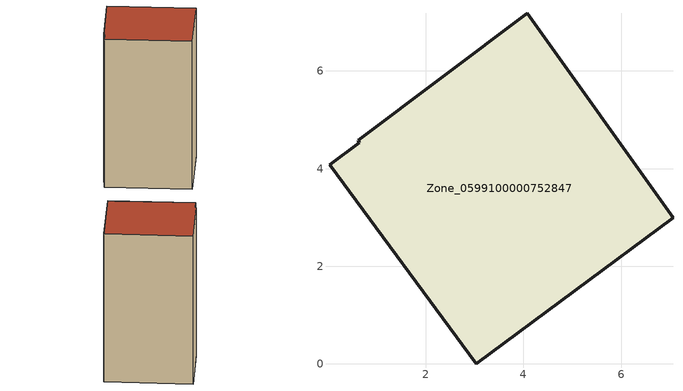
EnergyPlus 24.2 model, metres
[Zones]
Zone_0599100000752847
 floor ground (C_G): 0.03,4.08 0.64,4.53 0.61,4.58 4.08,7.18 7.06,2.99 3.04,0 z0
 wall outside (C_F): 3.04,0 7.06,2.99 4.08,7.18 0.61,4.58 0.64,4.53 0.03,4.08 3.04,0 z0:9.2
 roof outside (C_R): 0.64,4.53 0.03,4.08 3.04,0 7.06,2.99 4.08,7.18 0.61,4.58 z9.2
[BUILDING]
Pand.0599100000752847: North Axis=0; Terrain=City; Loads Convergence Tolerance Value=0.04; Temperature Convergence Tolerance Value=0.4; Solar Distribution=FullExterior; Maximum Number of Warmup Days=25; Minimum Number of Warmup Days=1
[Site:Location]
Rotterdam.The.Hague.AP_ZH_NLD Design_Conditions: Latitude=51.96; Longitude=4.45; Time Zone=1; Elevation=-4.5
[SITE:GROUNDTEMPERATURE:BUILDINGSURFACE]
18, 18, 18, 18, 18, 18, 18, 18, 18, 18, 18, 18
[MATERIAL] Thermal Absorptance=0.9; Solar Absorptance=0.7; Visible Absorptance=0.7
Name | Roughness | Thickness | Conductivity | Density | Specific Heat
G.TC.2006-2014 | MediumSmooth | 0.15 | 0.06 | 540 | 1210
F.TC.2006-2014 | Rough | 0.3 | 0.12 | 1920 | 840
R.TC.2006-2014 | MediumRough | 0.2 | 0.08 | 1500 | 1000
[CONSTRUCTION]
C_G: G.TC.2006-2014
C_F: F.TC.2006-2014
C_R: R.TC.2006-2014
[ZONE]
Zone_0599100000752847: Type=1; Multiplier=1; Ceiling Height=Autocalculate; Volume=Autocalculate; Floor Area=autocalculate; Part of Total Floor Area=Yes
[ZONEINFILTRATION:DESIGNFLOWRATE]
Infil_Zone_0599100000752847: Zone or ZoneList or Space or SpaceList=Zone_0599100000752847; Schedule=AlwaysOn; Design Flow Rate Calculation Method=Flow/Area; Flow Rate per Floor Area=0.0015; Constant Term Coefficient=1; Temperature Term Coefficient=0; Velocity Term Coefficient=0; Velocity Squared Term Coefficient=0
[HVACTEMPLATE:ZONE:IDEALLOADSAIRSYSTEM]
Zone_0599100000752847: Maximum Heating Supply Air Temperature=50; Minimum Cooling Supply Air Temperature=13; Maximum Heating Supply Air Humidity Ratio=0.0156; Minimum Cooling Supply Air Humidity Ratio=0.0077; Heating Limit=NoLimit; Cooling Limit=NoLimit; Dehumidification Control Type=ConstantSensibleHeatRatio; Cooling Sensible Heat Ratio=0.7; Dehumidification Setpoint=60; Humidification Control Type=None; Humidification Setpoint=30; Outdoor Air Method=None; Outdoor Air Flow Rate per Person=0.00944; Outdoor Air Flow Rate per Zone Floor Area=0; Outdoor Air Flow Rate per Zone=0; Demand Controlled Ventilation Type=None; Outdoor Air Economizer Type=NoEconomizer; Heat Recovery Type=None; Sensible Heat Recovery Effectiveness=0.7; Latent Heat Recovery Effectiveness=0.65
[ZONECONTROL:THERMOSTAT]
ThermostatControl_Zone_0599100000752847: Zone or ZoneList=Zone_0599100000752847; Control Type Schedule=DualSetpointControlType; Control 1=Thermostat_Zone_0599100000752847; Temperature Difference Between Cutout And Setpoint=0
[THERMOSTATSETPOINT:DUALSETPOINT]
Thermostat_Zone_0599100000752847: Heating Setpoint Temperature Schedule=HeatingSetpoint_Zone_0599100000752847; Cooling Setpoint Temperature Schedule=CoolingSetpoint_Zone_0599100000752847
[SCHEDULE:COMPACT]
HeatingSetpoint_Zone_0599100000752847: Through: 12/31, For: AllDays, Until: 24:00, 21
CoolingSetpoint_Zone_0599100000752847: Through: 12/31, For: AllDays, Until: 24:00, 24
DualSetpointControlType: Through: 12/31, For: AllDays, Until: 24:00, 4
AlwaysOn: Through: 12/31, For: AllDays, Until: 24:00, 1
